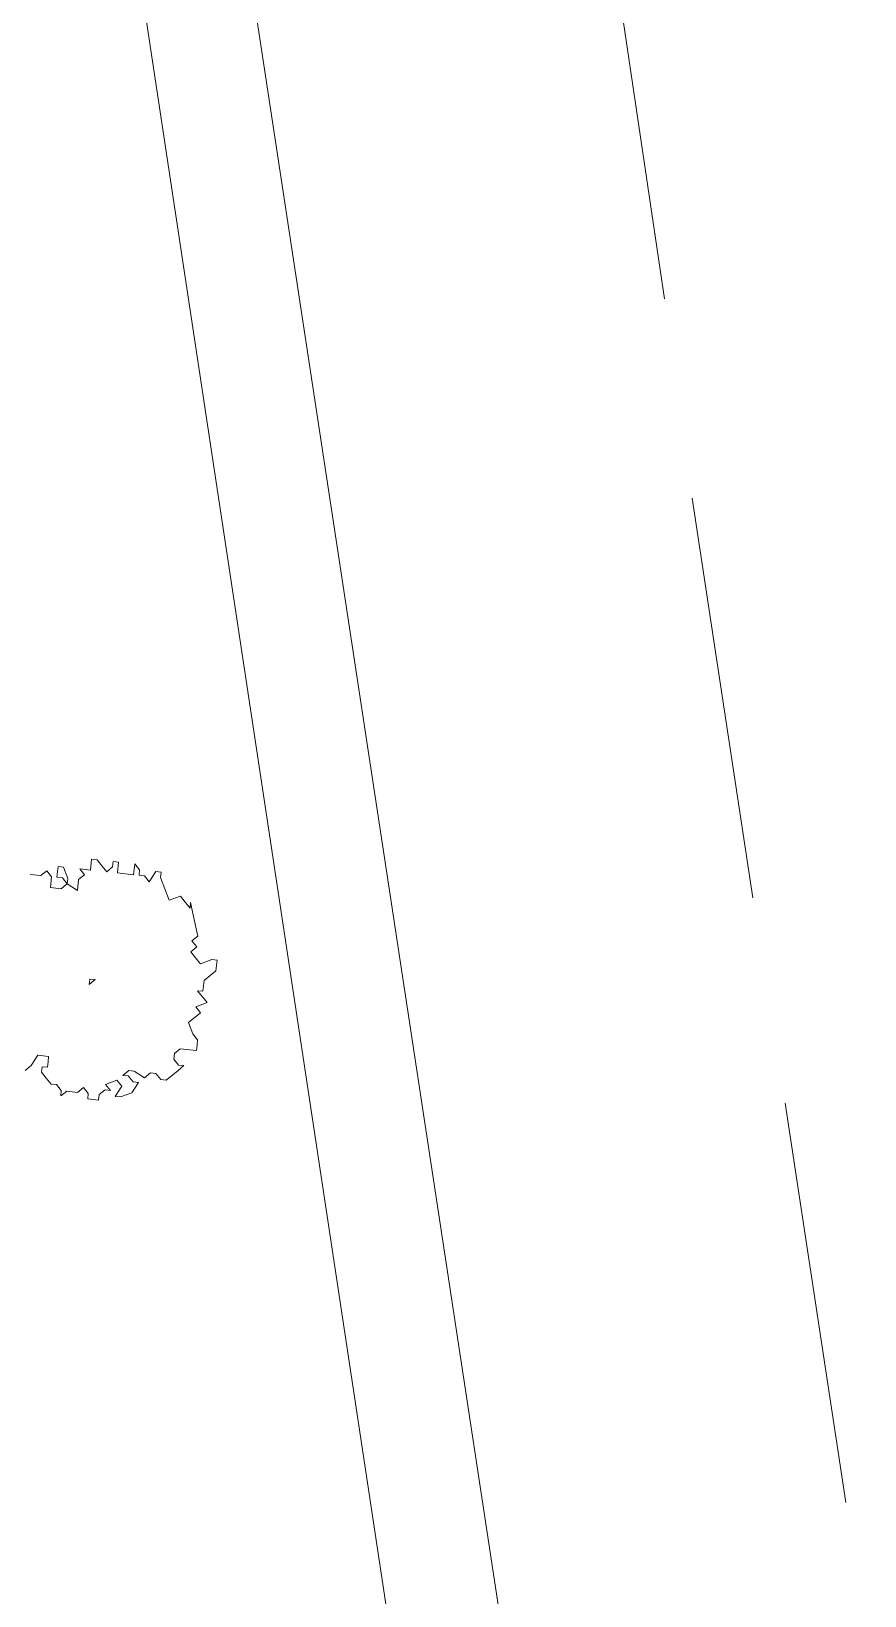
# Model space of a CAD drawing. Header units: metres. Extents: x -977055 to 805873, y -1033982 to 242021.
# Drawn here: x 2733.8 to 2741.97, y 968.59 to 983.92 of the extents above; entities that cross this region are included whole.
import ezdxf

# ---------------------------------------------------------------- set-up
doc = ezdxf.new("R2010")
doc.units = ezdxf.units.M
for name, color, linetype in [('PDF_acera', 7, 'Continuous'), ('PDF_linea de centro', 7, 'Continuous'), ('PDF_PLANTAS', 7, 'Continuous')]:
    doc.layers.add(name, color=color, linetype=linetype)

# ---------------------------------------------------------------- blocks, each defined once
blk = doc.blocks.new('CALLE')
at = {"layer": 'PDF_acera', "lineweight": 9}
for points in [[(-61.683552, -257.910912), (38.822112, -231.450912)], [(-61.429536, -258.757632), (39.033792, -232.21296)]]:
    blk.add_lwpolyline(points, dxfattribs=at)
at = {"layer": 'PDF_linea de centro', "lineweight": 9}
for points in [[(-32.768064, -254.100672), (-29.677536, -253.296288)], [(-37.340352, -255.28608), (-34.29216, -254.481696)], [(-41.954976, -256.513824), (-38.906784, -255.70944)]]:
    blk.add_lwpolyline(points, dxfattribs=at)
at = {"layer": 'PDF_PLANTAS', "lineweight": 9}
for points in [[(-39.287808, -249.7824), (-39.245472, -249.824736), (-39.1608, -249.867072), (-39.1608, -249.909408), (-39.1608, -249.951744), (-39.203136, -249.951744), (-39.245472, -249.951744), (-39.245472, -249.909408), (-39.287808, -249.909408), (-39.330144, -249.951744), (-39.37248, -249.99408), (-39.37248, -250.036416), (-39.414816, -250.078752), (-39.457152, -250.078752), (-39.414816, -250.121088), (-39.414816, -250.163424), (-39.414816, -250.20576), (-39.37248, -250.248096), (-39.414816, -250.290432), (-39.457152, -250.290432), (-39.457152, -250.375104), (-39.414816, -250.375104), (-39.37248, -250.41744), (-39.37248, -250.459776), (-39.330144, -250.41744), (-39.287808, -250.502112), (-39.330144, -250.544448), (-39.414816, -250.502112), (-39.414816, -250.544448), (-39.37248, -250.62912), (-39.287808, -250.671456), (-39.287808, -250.62912), (-39.245472, -250.586784), (-39.245472, -250.544448), (-39.203136, -250.586784), (-39.203136, -250.62912), (-39.245472, -250.713792), (-39.203136, -250.756128), (-39.203136, -250.798464), (-39.245472, -250.8408), (-39.245472, -250.883136), (-39.1608, -250.967808), (-39.118464, -251.010144), (-39.118464, -250.967808), (-39.076128, -250.925472), (-39.033792, -250.925472), (-38.991456, -250.967808), (-38.991456, -251.094816), (-38.94912, -251.094816), (-38.906784, -251.094816), (-38.864448, -251.05248), (-38.779776, -251.010144), (-38.695104, -251.094816), (-38.652768, -251.05248), (-38.610432, -251.137152), (-38.52576, -251.05248), (-38.52576, -251.094816), (-38.441088, -251.094816), (-38.356416, -251.179488), (-38.271744, -251.179488), (-38.271744, -251.137152), (-38.31408, -251.05248), (-38.271744, -251.010144), (-38.229408, -250.967808), (-38.187072, -251.010144), (-38.144736, -250.967808), (-38.1024, -251.010144), (-37.975392, -250.967808), (-37.848384, -250.925472), (-37.89072, -250.925472), (-37.848384, -250.883136), (-37.806048, -250.8408), (-37.848384, -250.756128), (-37.763712, -250.713792), (-37.67904, -250.671456), (-37.636704, -250.671456), (-37.636704, -250.62912), (-37.721376, -250.586784), (-37.67904, -250.544448), (-37.67904, -250.502112), (-37.636704, -250.502112), (-37.594368, -250.459776), (-37.67904, -250.459776), (-37.67904, -250.375104), (-37.67904, -250.332768), (-37.594368, -250.332768), (-37.594368, -250.290432), (-37.636704, -250.290432), (-37.67904, -250.248096), (-37.636704, -250.20576), (-37.594368, -250.163424), (-37.594368, -250.121088), (-37.67904, -250.121088), (-37.67904, -250.036416), (-37.721376, -250.078752), (-37.763712, -250.036416), (-37.848384, -250.036416), (-37.806048, -249.951744), (-37.763712, -249.951744), (-37.67904, -249.909408), (-37.67904, -249.867072), (-37.763712, -249.867072), (-37.763712, -249.909408), (-37.806048, -249.951744), (-37.848384, -249.909408), (-37.848384, -249.824736), (-37.763712, -249.824736), (-37.721376, -249.7824), (-37.763712, -249.740064), (-37.763712, -249.655392)], [(-37.594368, -250.459776), (-37.594368, -250.459776)]]:
    blk.add_lwpolyline(points, dxfattribs=at)
blk.add_lwpolyline([(-38.52576, -250.20576), (-38.568096, -250.20576), (-38.52576, -250.248096)], close=True, dxfattribs=at)

msp = doc.modelspace()

# ---------------------------------------------------------------- block references
at = {"xscale": 1.255773352820658, "yscale": 1.255773352820658, "zscale": 1.255773352820658, "rotation": 83.85573648860341}
msp.add_blockref('CALLE', (2427.15058, 1056.36283, 1015.371), dxfattribs=at)

doc.saveas('drawing.dxf')
